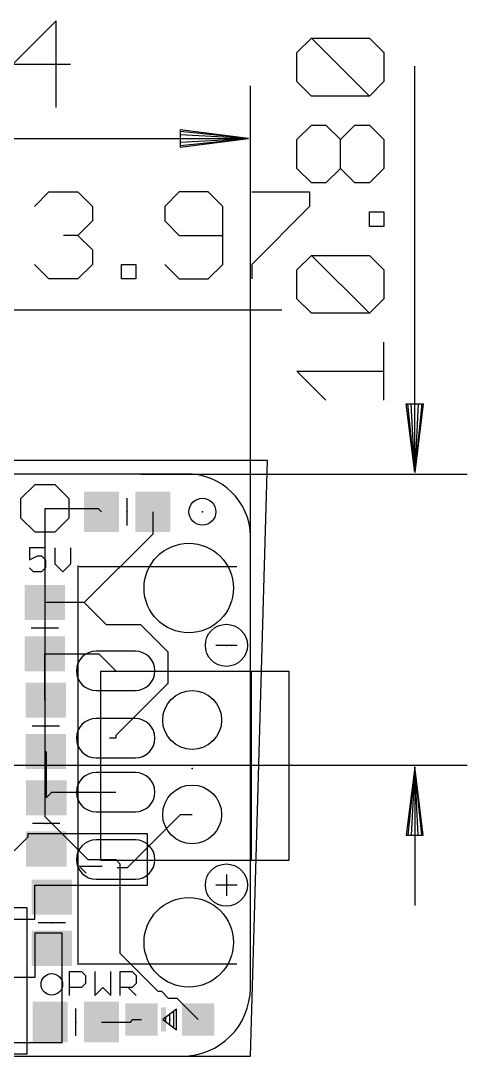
# Model space of a CAD drawing. Extents: x -12.6 to 36, y -7.3 to 38.4.
# Drawn here: x 19.42 to 35.99, y 0 to 38.4 of the extents above; entities that cross this region are included whole.
import ezdxf

# ---------------------------------------------------------------- set-up
doc = ezdxf.new("R2010")
doc.units = 0
for name, color, linetype in [('1', 22, 'CONTINUOUS'), ('16', 175, 'CONTINUOUS'), ('17', 82, 'CONTINUOUS'), ('18', 82, 'CONTINUOUS'), ('20', 7, 'CONTINUOUS'), ('21', 2, 'CONTINUOUS'), ('23', 7, 'CONTINUOUS'), ('47', 253, 'CONTINUOUS')]:
    doc.layers.add(name, color=color, linetype=linetype)

# ---------------------------------------------------------------- blocks, each defined once
blk = doc.blocks.new('RECT')
blk.add_solid([(-0.5, -0.5), (0.5, -0.5), (-0.5, 0.5), (0.5, 0.5)])
blk = doc.blocks.new('LONGP100')
blk.add_lwpolyline([(-0.5, -0.5), (0.5, -0.5, 1), (0.5, 0.5), (-0.5, 0.5, 1)], format="xyb", close=True)
blk = doc.blocks.new('ROUNDP')
blk.add_circle((0, 0), 0.5)
blk = doc.blocks.new('PIE')
blk.add_circle((0, 0), 0.5)
blk = doc.blocks.new('OCTAGONP')
blk.add_lwpolyline([(-0.5, -0.2071), (-0.5, 0.2071), (-0.2071, 0.5), (0.2071, 0.5), (0.5, 0.2071), (0.5, -0.2071), (0.2071, -0.5), (-0.2071, -0.5)], close=True)
blk = doc.blocks.new('ROUNDV')
blk.add_circle((0, 0), 0.5)

msp = doc.modelspace()

# ---------------------------------------------------------------- linework, layer by layer
at = {"layer": '1'}
for p, q in [((20.32, 20.32), (22.291, 20.32)), ((22.291, 20.32), (22.418, 20.193)), ((24.318, 20.193), (24.318, 19.365)), ((24.318, 19.365), (21.778, 16.825)), ((21.778, 16.825), (20.32, 16.825)), ((22.601, 16.002), (21.778, 16.825)), ((23.876, 16.002), (22.601, 16.002)), ((24.892, 14.986), (23.876, 16.002)), ((24.892, 13.843), (24.892, 14.986)), ((20.32, 13.235), (20.32, 14.925)), ((20.32, 14.925), (22.314, 14.925)), ((22.314, 14.925), (22.944, 14.295)), ((24.892, 13.843), (22.944, 11.895)), ((20.352, 13.203), (20.32, 13.235)), ((22.944, 11.795), (22.717, 11.795)), ((22.944, 11.895), (22.944, 11.795)), ((20.352, 11.303), (20.37, 11.285)), ((20.37, 11.285), (20.37, 9.587)), ((20.37, 9.587), (20.578, 9.795)), ((20.578, 9.795), (22.944, 9.795)), ((23.368, 6.985), (25.351, 8.968)), ((25.351, 8.968), (25.781, 8.968)), ((19.685, 8.128), (19.177, 7.62)), ((24.13, 8.255), (19.685, 8.255)), ((19.685, 8.255), (19.685, 8.128)), ((24.13, 6.35), (24.13, 8.255)), ((21.59, 7.046), (22.441, 7.046)), ((21.844, 6.792), (21.59, 7.046)), ((23.114, 7.125), (22.944, 7.295)), ((23.368, 6.985), (23, 6.985)), ((23.114, 3.81), (23.114, 7.125)), ((19.939, 5.08), (19.939, 6.35)), ((19.939, 6.35), (24.13, 6.35)), ((16.383, 5.08), (19.939, 5.08)), ((20.955, 4.572), (19.939, 4.572)), ((19.939, 4.572), (19.939, 2.921)), ((20.955, 0.508), (20.955, 4.572)), ((24.511, 2.413), (23.114, 3.81)), ((19.939, 2.921), (15.494, 2.921)), ((24.511, 2.413), (24.638, 2.413)), ((24.638, 2.413), (24.892, 2.159)), ((24.892, 2.159), (25.207, 2.159)), ((25.207, 2.159), (26.001, 1.365)), ((22.413, 1.27), (23.488, 1.27)), ((23.488, 1.27), (23.583, 1.365)), ((23.583, 1.365), (23.901, 1.365)), ((15.494, 0.508), (20.955, 0.508))]:
    msp.add_line(p, q, dxfattribs=at)
at = {"layer": '16'}
for p, q in [((28.575, 22.098), (0, 22.098)), ((27.94, 0), (28.575, 22.098)), ((20.32, 20.32), (20.32, 8.89)), ((20.32, 8.89), (21.915, 7.295)), ((21.915, 7.295), (22.944, 7.295)), ((0, 0), (27.94, 0))]:
    msp.add_line(p, q, dxfattribs=at)
at = {"layer": '20'}
for p, q in [((25.781, 21.59), (2.54, 21.59)), ((27.94, 2.54), (27.94, 19.05)), ((2.54, 0), (25.4, 0))]:
    msp.add_line(p, q, dxfattribs=at)
for centre, radius, start, end in [((25.5905, 19.2405), 2.3572, 355.3645, 85.3645), ((25.4, 2.54), 2.54, 270, 0)]:
    msp.add_arc(centre, radius, start, end, dxfattribs=at)
at = {"layer": '21'}
for p, q in [((23.368, 19.685), (23.368, 20.701)), ((20.3417, 18.8603), (19.7485, 18.8603)), ((19.7485, 18.8603), (19.7485, 18.4154)), ((20.684, 18.8603), (20.684, 18.2671)), ((21.2772, 18.2671), (21.2772, 18.8603)), ((19.7485, 18.4154), (20.0451, 18.5637)), ((20.0451, 18.5637), (20.1934, 18.5637)), ((20.1934, 18.5637), (20.3417, 18.4154)), ((19.8968, 17.9705), (19.7485, 18.1188)), ((20.3417, 18.1188), (20.1934, 17.9705)), ((20.3417, 18.4154), (20.3417, 18.1188)), ((20.684, 18.2671), (20.9806, 17.9705)), ((20.9806, 17.9705), (21.2772, 18.2671)), ((21.544, 18.195), (21.544, 3.395)), ((21.59, 18.161), (27.432, 18.161)), ((20.1934, 17.9705), (19.8968, 17.9705)), ((20.828, 15.875), (19.812, 15.875)), ((27.4478, 15.24), (26.6541, 15.24)), ((27.981, 14.268), (22.381, 14.268)), ((22.381, 14.268), (22.381, 7.268)), ((29.381, 14.268), (27.981, 14.268)), ((27.981, 7.268), (27.981, 14.268)), ((29.381, 7.268), (29.381, 14.268)), ((19.844, 12.253), (20.86, 12.253)), ((20.878, 8.637), (19.862, 8.637)), ((22.381, 7.268), (27.981, 7.268)), ((27.981, 7.268), (29.381, 7.268)), ((27.051, 6.7468), (27.051, 5.9532)), ((27.4478, 6.35), (26.6541, 6.35)), ((19.661, 5.51), (16.661, 5.51)), ((19.661, 0.078), (19.661, 5.51)), ((21.082, 4.953), (20.066, 4.953)), ((21.2342, 2.2595), (21.2342, 3.1493)), ((21.2342, 3.1493), (21.6791, 3.1493)), ((21.59, 3.429), (27.432, 3.429)), ((21.6791, 3.1493), (21.8274, 3.001)), ((22.1697, 3.1493), (22.1697, 2.2595)), ((22.7629, 2.2595), (22.7629, 3.1493)), ((23.1053, 2.2595), (23.1053, 3.1493)), ((23.1053, 3.1493), (23.5501, 3.1493)), ((23.5501, 3.1493), (23.6984, 3.001)), ((21.8274, 2.7044), (21.6791, 2.5561)), ((21.8274, 3.001), (21.8274, 2.7044)), ((23.6984, 2.7044), (23.5501, 2.5561)), ((23.6984, 3.001), (23.6984, 2.7044)), ((21.6791, 2.5561), (21.2342, 2.5561)), ((22.1697, 2.2595), (22.4663, 2.5561)), ((22.4663, 2.5561), (22.7629, 2.2595)), ((23.5501, 2.5561), (23.1053, 2.5561)), ((23.4018, 2.5561), (23.6984, 2.2595)), ((21.463, 0.762), (21.463, 1.778)), ((25.205, 1.746), (24.697, 1.365)), ((24.951, 1.1745), (24.951, 1.5555)), ((25.1034, 1.0602), (25.1034, 1.6698)), ((25.205, 0.984), (25.205, 1.746)), ((24.697, 1.365), (25.205, 0.984)), ((24.7986, 1.2888), (24.7986, 1.4412)), ((19.661, 0.078), (16.661, 0.078))]:
    msp.add_line(p, q, dxfattribs=at)
for centre in [(27.051, 15.24), (27.051, 6.35)]:
    msp.add_circle(centre, 0.7817, dxfattribs=at)
at = {"layer": '23'}
for p in [(23.368, 20.193), (26.162, 20.193), (20.32, 15.875), (27.051, 15.24), (20.352, 12.253), (29.464, 10.795), (25.781, 10.668), (20.37, 8.637), (27.051, 6.35), (20.574, 4.953), (21.463, 1.27), (24.951, 1.365)]:
    msp.add_point(p, dxfattribs=at)
at = {"layer": '47'}
for p, q in [((20.735, 38.4041), (19.1234, 36.7924)), ((20.735, 35.1807), (20.735, 38.4041)), ((29.6679, 37.221), (30.2052, 37.7582)), ((30.2052, 37.7582), (32.3541, 37.7582)), ((32.3541, 35.6093), (30.2052, 37.7582)), ((32.3541, 37.7582), (32.8913, 37.221)), ((29.6679, 36.1466), (29.6679, 37.221)), ((32.8913, 37.221), (32.8913, 36.1466)), ((19.1234, 36.7924), (21.2723, 36.7924)), ((34.036, 21.655), (34.036, 36.7219)), ((30.2052, 35.6093), (29.6679, 36.1466)), ((32.8913, 36.1466), (32.3541, 35.6093)), ((27.94, 11.303), (27.94, 35.986)), ((32.3541, 35.6093), (30.2052, 35.6093)), ((27.875, 34.036), (25.34, 34.3552)), ((25.34, 34.3552), (25.34, 33.7168)), ((27.875, 34.036), (25.34, 34.296)), ((29.6679, 33.9983), (30.2052, 34.5355)), ((30.2052, 34.5355), (30.7424, 34.5355)), ((30.7424, 34.5355), (31.2796, 33.9983)), ((31.2796, 33.9983), (31.8169, 34.5355)), ((31.8169, 34.5355), (32.3541, 34.5355)), ((32.3541, 34.5355), (32.8913, 33.9983)), ((0.065, 34.036), (27.875, 34.036)), ((27.875, 34.036), (25.34, 34.166)), ((25.34, 33.7168), (27.875, 34.036)), ((25.34, 33.906), (27.875, 34.036)), ((25.34, 33.776), (27.875, 34.036)), ((29.6679, 32.9238), (29.6679, 33.9983)), ((31.2796, 32.9238), (31.2796, 33.9983)), ((32.8913, 33.9983), (32.8913, 32.9238)), ((30.2052, 32.3866), (29.6679, 32.9238)), ((31.2796, 32.9238), (30.7424, 32.3866)), ((31.8169, 32.3866), (31.2796, 32.9238)), ((32.8913, 32.9238), (32.3541, 32.3866)), ((30.7424, 32.3866), (30.2052, 32.3866)), ((32.3541, 32.3866), (31.8169, 32.3866)), ((19.9325, 31.5168), (20.4697, 32.0541)), ((20.4697, 32.0541), (21.5441, 32.0541)), ((21.5441, 32.0541), (22.0814, 31.5168)), ((25.3038, 32.0541), (24.7666, 31.5168)), ((26.3783, 32.0541), (25.3038, 32.0541)), ((26.9155, 31.5168), (26.3783, 32.0541)), ((27.9893, 32.0541), (30.1382, 32.0541)), ((30.1382, 32.0541), (30.1382, 31.5168)), ((22.0814, 31.5168), (22.0814, 30.9796)), ((24.7666, 31.5168), (24.7666, 30.9796)), ((26.9155, 29.3679), (26.9155, 31.5168)), ((30.1382, 31.5168), (27.9893, 29.3679)), ((32.3541, 30.7752), (32.3541, 31.3124)), ((32.3541, 31.3124), (32.8913, 31.3124)), ((32.8913, 31.3124), (32.8913, 30.7752)), ((22.0814, 30.9796), (21.5441, 30.4424)), ((24.7666, 30.9796), (25.3038, 30.4424)), ((32.8913, 30.7752), (32.3541, 30.7752)), ((21.5441, 30.4424), (21.0069, 30.4424)), ((21.5441, 30.4424), (22.0814, 29.9052)), ((25.3038, 30.4424), (26.9155, 30.4424)), ((22.0814, 29.9052), (22.0814, 29.3679)), ((29.6679, 29.1641), (30.2052, 29.7014)), ((30.2052, 29.7014), (32.3541, 29.7014)), ((32.3541, 27.5525), (30.2052, 29.7014)), ((32.3541, 29.7014), (32.8913, 29.1641)), ((20.4697, 28.8307), (19.9325, 29.3679)), ((22.0814, 29.3679), (21.5441, 28.8307)), ((23.1552, 28.8307), (23.1552, 29.3679)), ((23.1552, 29.3679), (23.6924, 29.3679)), ((23.6924, 29.3679), (23.6924, 28.8307)), ((24.7666, 29.3679), (25.3038, 28.8307)), ((26.3783, 28.8307), (26.9155, 29.3679)), ((27.9893, 29.3679), (27.9893, 28.8307)), ((21.5441, 28.8307), (20.4697, 28.8307)), ((23.6924, 28.8307), (23.1552, 28.8307)), ((25.3038, 28.8307), (26.3783, 28.8307)), ((29.6679, 28.0897), (29.6679, 29.1641)), ((32.8913, 29.1641), (32.8913, 28.0897)), ((30.2052, 27.5525), (29.6679, 28.0897)), ((32.8913, 28.0897), (32.3541, 27.5525)), ((14.035, 27.686), (29.1019, 27.686)), ((32.3541, 27.5525), (30.2052, 27.5525)), ((32.8913, 24.3297), (32.8913, 26.4786)), ((30.7424, 24.3297), (29.6679, 25.4042)), ((29.6679, 25.4042), (32.8913, 25.4042)), ((34.036, 21.655), (33.7168, 24.19)), ((33.7168, 24.19), (34.3552, 24.19)), ((34.036, 21.655), (33.776, 24.19)), ((34.036, 21.655), (33.906, 24.19)), ((34.3552, 24.19), (34.036, 21.655)), ((34.166, 24.19), (34.036, 21.655)), ((34.296, 24.19), (34.036, 21.655)), ((23.876, 21.59), (35.986, 21.59)), ((3.556, 10.795), (35.986, 10.795)), ((34.036, 10.73), (33.7168, 8.195)), ((34.036, 10.73), (33.776, 8.195)), ((34.036, 10.73), (33.906, 8.195)), ((34.036, 10.73), (34.036, 5.595)), ((34.3552, 8.195), (34.036, 10.73)), ((34.166, 8.195), (34.036, 10.73)), ((34.296, 8.195), (34.036, 10.73)), ((33.7168, 8.195), (34.3552, 8.195))]:
    msp.add_line(p, q, dxfattribs=at)

# ---------------------------------------------------------------- block references
at = {"layer": '1'}
for p, xscale, yscale, rotation in [((22.418, 20.193), 1.3, 1.5, 180), ((24.318, 20.193), 1.3, 1.5, 180), ((20.32, 16.825), 1.3, 1.5, 270), ((20.32, 14.925), 1.3, 1.5, 270), ((20.352, 13.203), 1.3, 1.5, 90), ((20.352, 11.303), 1.3, 1.5, 90), ((20.37, 9.587), 1.3, 1.5, 270), ((20.37, 7.687), 1.3, 1.5, 270), ((20.574, 5.903), 1.3, 1.5, 270), ((20.574, 4.003), 1.3, 1.5, 270), ((20.513, 1.27), 1.3, 1.5, 180), ((22.413, 1.27), 1.3, 1.5, 180), ((23.901, 1.365), 1.2, 1.2, 90), ((26.001, 1.365), 1.2, 1.2, 90)]:
    msp.add_blockref('RECT', p, dxfattribs=dict(at, xscale=xscale, yscale=yscale, rotation=rotation))
msp.add_blockref('PIE', (26.162, 20.193), dxfattribs=at)
at = {"layer": '17'}
for name, p, xscale, yscale, rotation in [('OCTAGONP', (20.32, 20.32), 1.778, 1.778, 90), ('OCTAGONP', (20.32, 20.32), 1.778, 1.778, 90), ('ROUNDP', (25.654, 17.365), 3.316, 3.316, 270), ('ROUNDP', (25.654, 17.365), 3.316, 3.316, 270), ('LONGP100', (22.944, 14.295), 1.458, 1.458, 180), ('LONGP100', (22.944, 14.295), 1.458, 1.458, 180), ('ROUNDP', (25.781, 12.468), 2.1844, 2.1844, 90), ('ROUNDP', (25.781, 12.468), 2.1844, 2.1844, 90), ('LONGP100', (22.944, 11.795), 1.458, 1.458, 180), ('LONGP100', (22.944, 11.795), 1.458, 1.458, 180), ('LONGP100', (22.944, 9.795), 1.458, 1.458, 180), ('LONGP100', (22.944, 9.795), 1.458, 1.458, 180), ('ROUNDP', (25.781, 8.968), 2.1844, 2.1844, 90), ('ROUNDP', (25.781, 8.968), 2.1844, 2.1844, 90), ('LONGP100', (22.944, 7.295), 1.458, 1.458, 180), ('LONGP100', (22.944, 7.295), 1.458, 1.458, 180), ('ROUNDP', (25.654, 4.225), 3.316, 3.316, 90), ('ROUNDP', (25.654, 4.225), 3.316, 3.316, 90)]:
    msp.add_blockref(name, p, dxfattribs=dict(at, xscale=xscale, yscale=yscale, rotation=rotation))
at = {"layer": '18', "xscale": 0.8001, "yscale": 0.8001}
msp.add_blockref('ROUNDV', (20.574, 2.667), dxfattribs=at)
msp.add_blockref('ROUNDV', (20.574, 2.667), dxfattribs=at)
at = {"layer": '21', "xscale": 0.889, "yscale": 0.1905, "rotation": 90}
msp.add_blockref('RECT', (24.7153, 1.365), dxfattribs=at)

doc.saveas('drawing.dxf')
